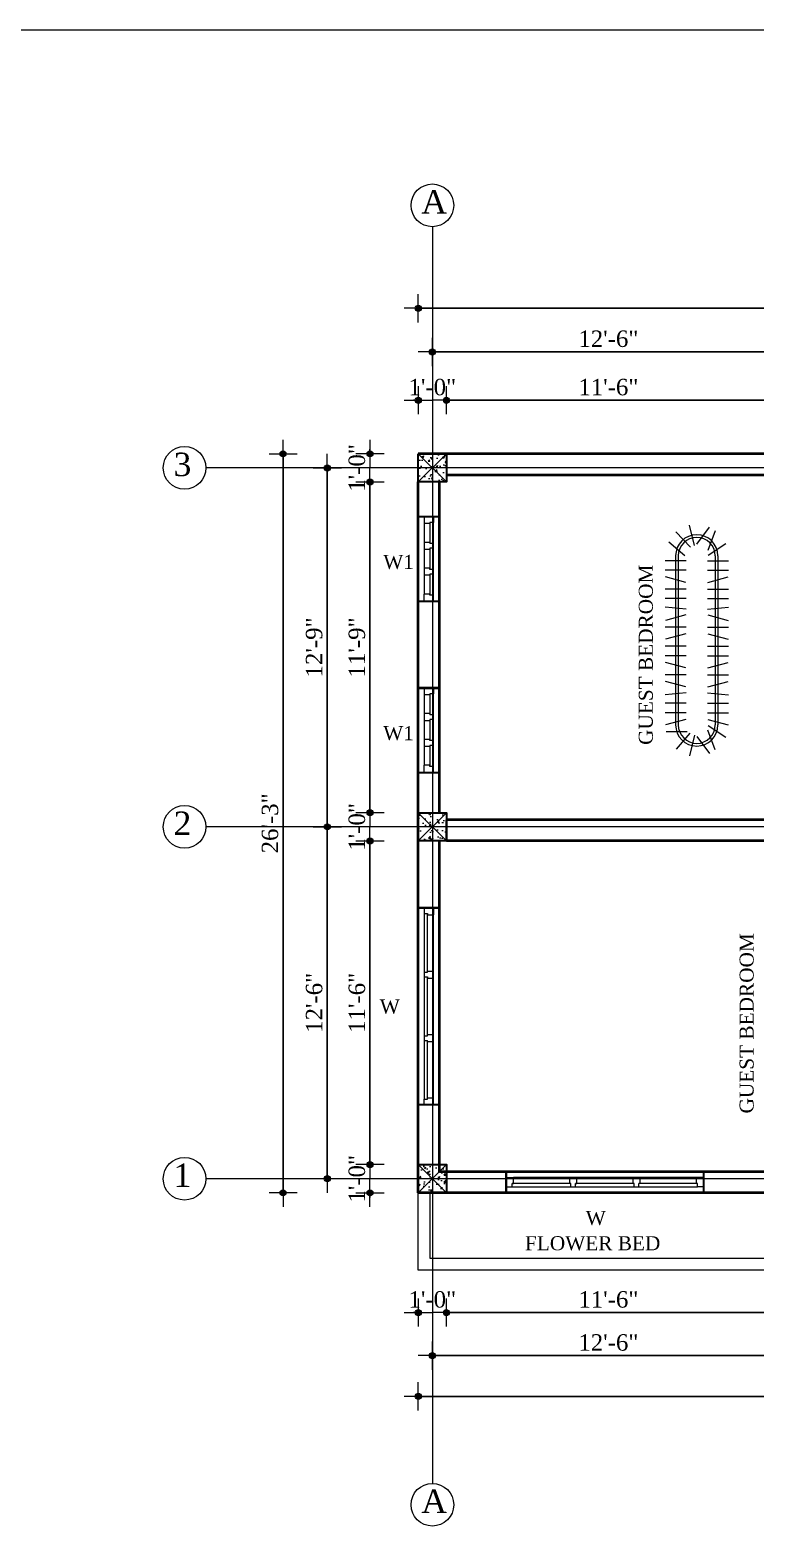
# Model space of a CAD drawing. Header units: inches. Extents: x 897 to 49934, y -34925 to -18564.
# Drawn here: x 8305 to 8613, y -25410 to -24773 of the extents above; entities that cross this region are included whole.
import ezdxf

# ---------------------------------------------------------------- set-up
doc = ezdxf.new("R2010")
doc.units = ezdxf.units.IN
doc.header["$LTSCALE"] = 35
doc.header["$MEASUREMENT"] = 0
doc.header["$PDMODE"] = 34
for name, color, linetype, lineweight in [('SES- Door&Window', 21, 'Continuous', 15), ('SES-DIMENSION', 142, 'Continuous', 13), ('SES-Furniture', 45, 'Continuous', 5), ('SES-HACTH', 8, 'Continuous', 13), ('SES-REBARS', 1, 'Continuous', 40), ('SES-Set Back Line', 2, 'Continuous', 15), ('SES-Staircase', 134, 'Continuous', 13), ('SES-TEXT', 3, 'Continuous', 20), ('SES-Wall Plan', 6, 'Continuous', 30)]:
    doc.layers.add(name, color=color, linetype=linetype, lineweight=lineweight)
doc.styles.add('7 INCH', font='times.ttf', dxfattribs={"height": 7})
doc.styles.add('SES-ARAIL', font='times.ttf', dxfattribs={"height": 6})
doc.dimstyles.new('7 INCH', dxfattribs={"dimscale": 0, "dimtxt": 7, "dimasz": 1, "dimexe": 2, "dimexo": 9, "dimgap": 2, "dimtad": 1, "dimdec": 0, "dimzin": 3, "dimdsep": 46, "dimlunit": 4, "dimtxsty": '7 INCH', "dimblk": 'DIM', "dimcen": 3, "dimdle": 3, "dimse1": 1, "dimse2": 1, "dimclrd": 256, "dimclre": 256, "dimclrt": 7, "dimadec": 1, "dimazin": 2, "dimtfac": 1, "dimtdec": 0, "dimtix": 1, "dimtofl": 0, "dimtmove": 2, "dimatfit": 3, "dimldrblk": 'ARW', "dimfxl": 2, "dimfrac": 2, "dimtolj": 2, "dimtzin": 0, "dimarcsym": 0})

# ---------------------------------------------------------------- blocks, each defined once
blk = doc.blocks.new('c11')
at = {"layer": 'SES-HACTH', "linetype": 'ByBlock'}
h = blk.add_hatch(dxfattribs=at)
h.set_pattern_fill('AR-CONC', color=256)
h.set_pattern_definition([(50, (-20422.33, 19414.4167), (7.1726018, -0.6275213), [0.75, -8.25]), (355, (-20422.33, 19414.417), (-1.3875133, 7.5219213), [0.6, -6.6]), (100.451444, (-20421.732, 19414.3644), (5.7850885, 6.8943999), [0.637402, -7.0114211]), (46.1842, (-20422.33, 19416.417), (10.6724133, -1.6551928), [1.125, -12.375]), (96.635635, (-20421.441, 19416.279), (9.3466195, 9.741186), [0.9561034, -10.5171376]), (351.184164, (-20422.33, 19416.417), (9.3466195, 9.741186), [0.9, -9.9]), (21, (-20421.33, 19415.9167), (5.9690705, -4.0261889), [0.75, -8.25]), (326, (-20421.33, 19415.917), (2.4331533, 7.2515005), [0.6, -6.6]), (71.451445, (-20420.8325, 19415.581), (8.4022238, 3.2253115), [0.6374019, -7.0114211]), (37.5, (-20422.33, 19414.4167), (0.12159855, 3.32893854), [0, -6.52, 0, -6.7, 0, -6.625]), (7.5, (-20422.33, 19414.4167), (2.63069537, 3.9441171), [0, -3.82, 0, -6.37, 0, -2.525]), (327.5, (-20424.56, 19414.4167), (5.33822436, -0.22554872), [0, -2.5, 0, -7.8, 0, -10.35]), (317.5, (-20425.56, 19414.4167), (5.8318617, 1.0010498), [0, -3.25, 0, -5.18, 0, -7.35])])
h.paths.add_polyline_path([(-6, 6), (-6, -6), (6, -6), (6, 6)])
for p, q in [((-6, 6), (6, -6)), ((6, 6), (-6, -6))]:
    blk.add_line(p, q, dxfattribs=at)
at = {"layer": 'SES-Wall Plan', "linetype": 'ByBlock'}
blk.add_lwpolyline([(-6, 6), (6, 6), (6, -6), (-6, -6)], close=True, dxfattribs=at)
blk = doc.blocks.new('6H')
at = {"layer": 'SES- Door&Window'}
for p, q in [((-78, -2.5), (-75.5, -2.5)), ((-75.5, -2.5), (3.5, -2.5)), ((-75.5, -2.5), (-75.5, -4)), ((-75.5, -4), (-75, -4)), ((-50.5, -4), (-75.5, -4)), ((-75, -4), (-75, -6.5)), ((-51, -4), (-51, -6.5)), ((-50.5, -2.5), (-50.5, -4)), ((-48.5, -2.5), (-48.5, -4)), ((-48.5, -4), (-48, -4)), ((-23.5, -4), (-48.5, -4)), ((-48, -4), (-48, -6.5)), ((-24, -4), (-24, -6.5)), ((-23.5, -4), (-24, -4)), ((-23.5, -2.5), (-23.5, -4)), ((-21.5, -2.5), (-21.5, -4)), ((3, -4), (-21.5, -4)), ((-21, -4), (-21, -6.5)), ((3, -4), (3, -6.5)), ((3.5, -4), (3, -4)), ((6, -2.5), (3.5, -2.5)), ((3.5, -2.5), (3.5, -4)), ((-78, -6.5), (-75, -6.5)), ((3, -6.5), (-75, -6.5)), ((6, -6.5), (3, -6.5))]:
    blk.add_line(p, q, dxfattribs=at)
at = {"layer": 'SES-Wall Plan'}
for p, q in [((-78, -9), (-78, 0)), ((-78, -9), (-78, 0)), ((6, -9), (6, 0))]:
    blk.add_line(p, q, dxfattribs=at)
blk.add_lwpolyline([(6, 0), (-78, 0), (-78, -9), (6, -9)], close=True, dxfattribs=at)
blk = doc.blocks.new('DIM')
at = {"layer": 'SES-DIMENSION'}
h = blk.add_hatch(color=256, dxfattribs=at)
h.paths.add_polyline_path([(0, 1.28), (0, 0), (1.28, 0, 0.414214)])
h.paths.add_polyline_path([(1.28, 0), (0, 0), (0, -1.28, 0.414214)])
h.paths.add_polyline_path([(0, 0), (-1.28, 0, 0.414214), (0, -1.28)])
h.paths.add_polyline_path([(0, 1.28, 0.414214), (-1.28, 0), (0, 0)])
for p, q in [((-6, 0), (6, 0)), ((0, 6), (0, -6))]:
    blk.add_line(p, q, dxfattribs=at)
blk.add_circle((0, 0), 1.28, dxfattribs=at)
blk = doc.blocks.new('*D979')
at = {"layer": 'Defpoints', "color": 0, "linetype": 'ByBlock', "transparency": 16777216}
for p in [(8470, -25268), (8482, -25268), (8482, -25319)]:
    blk.add_point(p, dxfattribs=at)
at = {"layer": 'SES-DIMENSION', "linetype": 'ByBlock', "lineweight": -2, "transparency": 16777216}
for p, q in [((8469, -25319), (8468, -25319)), ((8483, -25319), (8484, -25319))]:
    blk.add_line(p, q, dxfattribs=at)
blk.add_blockref('DIM', (8470, -25319), dxfattribs=at)
at = {"layer": 'SES-DIMENSION', "linetype": 'ByBlock', "lineweight": -2, "transparency": 16777216, "rotation": 180}
blk.add_blockref('DIM', (8482, -25319), dxfattribs=at)
at = {"layer": 'SES-DIMENSION', "color": 7, "linetype": 'ByBlock', "transparency": 16777216, "insert": (8476, -25313.44), "char_height": 7, "attachment_point": 5, "style": '7 INCH'}
blk.add_mtext('\\A2;1\'-0"', dxfattribs=at)
blk = doc.blocks.new('ARW')
at = {"layer": 'SES-DIMENSION'}
blk.add_lwpolyline([(10, 0, 0, 6, 0), (0, 0, 0, 0, 0), (10, 0, 0, 0, 0)], format="xyseb", dxfattribs=at)
blk = doc.blocks.new('*D980')
at = {"layer": 'Defpoints', "color": 0, "linetype": 'ByBlock', "transparency": 16777216}
for p in [(8482, -25268), (8620, -25268), (8620, -25319)]:
    blk.add_point(p, dxfattribs=at)
at = {"layer": 'SES-DIMENSION', "linetype": 'ByBlock', "lineweight": -2, "transparency": 16777216}
blk.add_line((8483, -25319), (8619, -25319), dxfattribs=at)
at = {"layer": 'SES-DIMENSION', "linetype": 'ByBlock', "lineweight": -2, "transparency": 16777216, "rotation": 180}
blk.add_blockref('DIM', (8482, -25319), dxfattribs=at)
at = {"layer": 'SES-DIMENSION', "linetype": 'ByBlock', "lineweight": -2, "transparency": 16777216}
blk.add_blockref('DIM', (8620, -25319), dxfattribs=at)
at = {"layer": 'SES-DIMENSION', "color": 7, "linetype": 'ByBlock', "transparency": 16777216, "insert": (8551, -25313.44), "char_height": 7, "attachment_point": 5, "style": '7 INCH'}
blk.add_mtext('\\A2;11\'-6"', dxfattribs=at)
blk = doc.blocks.new('*D986')
at = {"layer": 'Defpoints', "color": 0, "linetype": 'ByBlock', "transparency": 16777216}
for p in [(8476, -25268), (8626, -25268), (8626, -25337.34)]:
    blk.add_point(p, dxfattribs=at)
at = {"layer": 'SES-DIMENSION', "linetype": 'ByBlock', "lineweight": -2, "transparency": 16777216}
blk.add_line((8477, -25337.34), (8625, -25337.34), dxfattribs=at)
at = {"layer": 'SES-DIMENSION', "linetype": 'ByBlock', "lineweight": -2, "transparency": 16777216, "rotation": 180}
blk.add_blockref('DIM', (8476, -25337.34), dxfattribs=at)
at = {"layer": 'SES-DIMENSION', "linetype": 'ByBlock', "lineweight": -2, "transparency": 16777216}
blk.add_blockref('DIM', (8626, -25337.34), dxfattribs=at)
at = {"layer": 'SES-DIMENSION', "color": 7, "linetype": 'ByBlock', "transparency": 16777216, "insert": (8551, -25331.78), "char_height": 7, "attachment_point": 5, "style": '7 INCH'}
blk.add_mtext('\\A2;12\'-6"', dxfattribs=at)
blk = doc.blocks.new('*D989')
at = {"layer": 'Defpoints', "color": 0, "linetype": 'ByBlock', "transparency": 16777216}
for p in [(8470, -25268), (8920, -25268), (8920, -25354.71)]:
    blk.add_point(p, dxfattribs=at)
at = {"layer": 'SES-DIMENSION', "linetype": 'ByBlock', "lineweight": -2, "transparency": 16777216}
blk.add_line((8471, -25354.71), (8919, -25354.71), dxfattribs=at)
at = {"layer": 'SES-DIMENSION', "linetype": 'ByBlock', "lineweight": -2, "transparency": 16777216, "rotation": 180}
blk.add_blockref('DIM', (8470, -25354.71), dxfattribs=at)
at = {"layer": 'SES-DIMENSION', "linetype": 'ByBlock', "lineweight": -2, "transparency": 16777216}
blk.add_blockref('DIM', (8920, -25354.71), dxfattribs=at)
at = {"layer": 'SES-DIMENSION', "color": 7, "linetype": 'ByBlock', "transparency": 16777216, "insert": (8695, -25349.14), "char_height": 7, "attachment_point": 5, "style": '7 INCH'}
blk.add_mtext('\\A2;37\'-6"', dxfattribs=at)
blk = doc.blocks.new('*D990')
at = {"layer": 'Defpoints', "color": 0, "linetype": 'ByBlock', "transparency": 16777216}
for p in [(8449.43, -25256), (8470, -25256), (8470, -25268)]:
    blk.add_point(p, dxfattribs=at)
at = {"layer": 'SES-DIMENSION', "linetype": 'ByBlock', "lineweight": -2, "transparency": 16777216}
for p, q in [((8449.43, -25255), (8449.43, -25254)), ((8449.43, -25269), (8449.43, -25270))]:
    blk.add_line(p, q, dxfattribs=at)
for p, rotation in [((8449.43, -25256), 270), ((8449.43, -25268), 90)]:
    blk.add_blockref('DIM', p, dxfattribs=dict(at, rotation=rotation))
at = {"layer": 'SES-DIMENSION', "color": 7, "linetype": 'ByBlock', "transparency": 16777216, "insert": (8443.87, -25262), "char_height": 7, "attachment_point": 5, "rotation": 90, "style": '7 INCH'}
blk.add_mtext('\\A2;1\'-0"', dxfattribs=at)
blk = doc.blocks.new('*D991')
at = {"layer": 'Defpoints', "color": 0, "linetype": 'ByBlock', "transparency": 16777216}
for p in [(8449.43, -25118.11), (8470, -25118.11), (8470, -25256)]:
    blk.add_point(p, dxfattribs=at)
at = {"layer": 'SES-DIMENSION', "linetype": 'ByBlock', "lineweight": -2, "transparency": 16777216}
blk.add_line((8449.43, -25255), (8449.43, -25119.11), dxfattribs=at)
for p, rotation in [((8449.43, -25118.11), 90), ((8449.43, -25256), 270)]:
    blk.add_blockref('DIM', p, dxfattribs=dict(at, rotation=rotation))
at = {"layer": 'SES-DIMENSION', "color": 7, "linetype": 'ByBlock', "transparency": 16777216, "insert": (8443.87, -25187.06), "char_height": 7, "attachment_point": 5, "rotation": 90, "style": '7 INCH'}
blk.add_mtext('\\A2;11\'-6"', dxfattribs=at)
blk = doc.blocks.new('*D992')
at = {"layer": 'Defpoints', "color": 0, "linetype": 'ByBlock', "transparency": 16777216}
for p in [(8449.43, -25106.11), (8470, -25106.11), (8470, -25118.11)]:
    blk.add_point(p, dxfattribs=at)
at = {"layer": 'SES-DIMENSION', "linetype": 'ByBlock', "lineweight": -2, "transparency": 16777216}
for p, q in [((8449.43, -25105.11), (8449.43, -25104.11)), ((8449.43, -25119.11), (8449.43, -25120.11))]:
    blk.add_line(p, q, dxfattribs=at)
for p, rotation in [((8449.43, -25106.11), 270), ((8449.43, -25118.11), 90)]:
    blk.add_blockref('DIM', p, dxfattribs=dict(at, rotation=rotation))
at = {"layer": 'SES-DIMENSION', "color": 7, "linetype": 'ByBlock', "transparency": 16777216, "insert": (8443.87, -25112.11), "char_height": 7, "attachment_point": 5, "rotation": 90, "style": '7 INCH'}
blk.add_mtext('\\A2;1\'-0"', dxfattribs=at)
blk = doc.blocks.new('*D993')
at = {"layer": 'Defpoints', "color": 0, "linetype": 'ByBlock', "transparency": 16777216}
for p in [(8449.43, -24965.22), (8470, -24965.22), (8470, -25106.11)]:
    blk.add_point(p, dxfattribs=at)
at = {"layer": 'SES-DIMENSION', "linetype": 'ByBlock', "lineweight": -2, "transparency": 16777216}
blk.add_line((8449.43, -25105.11), (8449.43, -24966.22), dxfattribs=at)
for p, rotation in [((8449.43, -24965.22), 90), ((8449.43, -25106.11), 270)]:
    blk.add_blockref('DIM', p, dxfattribs=dict(at, rotation=rotation))
at = {"layer": 'SES-DIMENSION', "color": 7, "linetype": 'ByBlock', "transparency": 16777216, "insert": (8443.86, -25035.67), "char_height": 7, "attachment_point": 5, "rotation": 90, "style": '7 INCH'}
blk.add_mtext('\\A2;11\'-9"', dxfattribs=at)
blk = doc.blocks.new('*D994')
at = {"layer": 'Defpoints', "color": 0, "linetype": 'ByBlock', "transparency": 16777216}
for p in [(8449.43, -24953.22), (8470, -24953.22), (8470, -24965.22)]:
    blk.add_point(p, dxfattribs=at)
at = {"layer": 'SES-DIMENSION', "linetype": 'ByBlock', "lineweight": -2, "transparency": 16777216}
for p, q in [((8449.43, -24952.22), (8449.43, -24951.22)), ((8449.43, -24966.22), (8449.43, -24967.22))]:
    blk.add_line(p, q, dxfattribs=at)
for p, rotation in [((8449.43, -24953.22), 270), ((8449.43, -24965.22), 90)]:
    blk.add_blockref('DIM', p, dxfattribs=dict(at, rotation=rotation))
at = {"layer": 'SES-DIMENSION', "color": 7, "linetype": 'ByBlock', "transparency": 16777216, "insert": (8443.87, -24959.22), "char_height": 7, "attachment_point": 5, "rotation": 90, "style": '7 INCH'}
blk.add_mtext('\\A2;1\'-0"', dxfattribs=at)
blk = doc.blocks.new('*D995')
at = {"layer": 'Defpoints', "color": 0, "linetype": 'ByBlock', "transparency": 16777216}
for p in [(8431.23, -25112.11), (8470, -25112.11), (8470, -25262)]:
    blk.add_point(p, dxfattribs=at)
at = {"layer": 'SES-DIMENSION', "linetype": 'ByBlock', "lineweight": -2, "transparency": 16777216}
blk.add_line((8431.23, -25261), (8431.23, -25113.11), dxfattribs=at)
for p, rotation in [((8431.23, -25112.11), 90), ((8431.23, -25262), 270)]:
    blk.add_blockref('DIM', p, dxfattribs=dict(at, rotation=rotation))
at = {"layer": 'SES-DIMENSION', "color": 7, "linetype": 'ByBlock', "transparency": 16777216, "insert": (8425.67, -25187.06), "char_height": 7, "attachment_point": 5, "rotation": 90, "style": '7 INCH'}
blk.add_mtext('\\A2;12\'-6"', dxfattribs=at)
blk = doc.blocks.new('*D996')
at = {"layer": 'Defpoints', "color": 0, "linetype": 'ByBlock', "transparency": 16777216}
for p in [(8431.23, -24959.22), (8470, -24959.22), (8470, -25112.11)]:
    blk.add_point(p, dxfattribs=at)
at = {"layer": 'SES-DIMENSION', "linetype": 'ByBlock', "lineweight": -2, "transparency": 16777216}
blk.add_line((8431.23, -25111.11), (8431.23, -24960.22), dxfattribs=at)
for p, rotation in [((8431.23, -24959.22), 90), ((8431.23, -25112.11), 270)]:
    blk.add_blockref('DIM', p, dxfattribs=dict(at, rotation=rotation))
at = {"layer": 'SES-DIMENSION', "color": 7, "linetype": 'ByBlock', "transparency": 16777216, "insert": (8425.66, -25035.67), "char_height": 7, "attachment_point": 5, "rotation": 90, "style": '7 INCH'}
blk.add_mtext('\\A2;12\'-9"', dxfattribs=at)
blk = doc.blocks.new('*D997')
at = {"layer": 'Defpoints', "color": 0, "linetype": 'ByBlock', "transparency": 16777216}
for p in [(8412.41, -24953.22), (8470, -24953.22), (8470, -25268)]:
    blk.add_point(p, dxfattribs=at)
at = {"layer": 'SES-DIMENSION', "linetype": 'ByBlock', "lineweight": -2, "transparency": 16777216}
blk.add_line((8412.41, -25267), (8412.41, -24954.22), dxfattribs=at)
for p, rotation in [((8412.41, -24953.22), 90), ((8412.41, -25268), 270)]:
    blk.add_blockref('DIM', p, dxfattribs=dict(at, rotation=rotation))
at = {"layer": 'SES-DIMENSION', "color": 7, "linetype": 'ByBlock', "transparency": 16777216, "insert": (8406.85, -25110.61), "char_height": 7, "attachment_point": 5, "rotation": 90, "style": '7 INCH'}
blk.add_mtext('\\A2;26\'-3"', dxfattribs=at)
blk = doc.blocks.new('*D998')
at = {"layer": 'Defpoints', "color": 0, "linetype": 'ByBlock', "transparency": 16777216}
for p in [(8482, -24930.4), (8470, -24953.22), (8482, -24953.22)]:
    blk.add_point(p, dxfattribs=at)
at = {"layer": 'SES-DIMENSION', "linetype": 'ByBlock', "lineweight": -2, "transparency": 16777216}
for p, q in [((8469, -24930.4), (8468, -24930.4)), ((8483, -24930.4), (8484, -24930.4))]:
    blk.add_line(p, q, dxfattribs=at)
blk.add_blockref('DIM', (8470, -24930.4), dxfattribs=at)
at = {"layer": 'SES-DIMENSION', "linetype": 'ByBlock', "lineweight": -2, "transparency": 16777216, "rotation": 180}
blk.add_blockref('DIM', (8482, -24930.4), dxfattribs=at)
at = {"layer": 'SES-DIMENSION', "color": 7, "linetype": 'ByBlock', "transparency": 16777216, "insert": (8476, -24924.84), "char_height": 7, "attachment_point": 5, "style": '7 INCH'}
blk.add_mtext('\\A2;1\'-0"', dxfattribs=at)
blk = doc.blocks.new('*D999')
at = {"layer": 'Defpoints', "color": 0, "linetype": 'ByBlock', "transparency": 16777216}
for p in [(8620, -24930.4), (8482, -24953.22), (8620, -24953.22)]:
    blk.add_point(p, dxfattribs=at)
at = {"layer": 'SES-DIMENSION', "linetype": 'ByBlock', "lineweight": -2, "transparency": 16777216}
blk.add_line((8483, -24930.4), (8619, -24930.4), dxfattribs=at)
at = {"layer": 'SES-DIMENSION', "linetype": 'ByBlock', "lineweight": -2, "transparency": 16777216, "rotation": 180}
blk.add_blockref('DIM', (8482, -24930.4), dxfattribs=at)
at = {"layer": 'SES-DIMENSION', "linetype": 'ByBlock', "lineweight": -2, "transparency": 16777216}
blk.add_blockref('DIM', (8620, -24930.4), dxfattribs=at)
at = {"layer": 'SES-DIMENSION', "color": 7, "linetype": 'ByBlock', "transparency": 16777216, "insert": (8551, -24924.84), "char_height": 7, "attachment_point": 5, "style": '7 INCH'}
blk.add_mtext('\\A2;11\'-6"', dxfattribs=at)
blk = doc.blocks.new('*D1005')
at = {"layer": 'Defpoints', "color": 0, "linetype": 'ByBlock', "transparency": 16777216}
for p in [(8626, -24909.82), (8476, -24953.22), (8626, -24953.22)]:
    blk.add_point(p, dxfattribs=at)
at = {"layer": 'SES-DIMENSION', "linetype": 'ByBlock', "lineweight": -2, "transparency": 16777216}
blk.add_line((8477, -24909.82), (8625, -24909.82), dxfattribs=at)
at = {"layer": 'SES-DIMENSION', "linetype": 'ByBlock', "lineweight": -2, "transparency": 16777216, "rotation": 180}
blk.add_blockref('DIM', (8476, -24909.82), dxfattribs=at)
at = {"layer": 'SES-DIMENSION', "linetype": 'ByBlock', "lineweight": -2, "transparency": 16777216}
blk.add_blockref('DIM', (8626, -24909.82), dxfattribs=at)
at = {"layer": 'SES-DIMENSION', "color": 7, "linetype": 'ByBlock', "transparency": 16777216, "insert": (8551, -24904.25), "char_height": 7, "attachment_point": 5, "style": '7 INCH'}
blk.add_mtext('\\A2;12\'-6"', dxfattribs=at)
blk = doc.blocks.new('*D1008')
at = {"layer": 'Defpoints', "color": 0, "linetype": 'ByBlock', "transparency": 16777216}
for p in [(8920, -24891.25), (8470, -24953.22), (8920, -24953.22)]:
    blk.add_point(p, dxfattribs=at)
at = {"layer": 'SES-DIMENSION', "linetype": 'ByBlock', "lineweight": -2, "transparency": 16777216}
blk.add_line((8471, -24891.25), (8919, -24891.25), dxfattribs=at)
at = {"layer": 'SES-DIMENSION', "linetype": 'ByBlock', "lineweight": -2, "transparency": 16777216, "rotation": 180}
blk.add_blockref('DIM', (8470, -24891.25), dxfattribs=at)
at = {"layer": 'SES-DIMENSION', "linetype": 'ByBlock', "lineweight": -2, "transparency": 16777216}
blk.add_blockref('DIM', (8920, -24891.25), dxfattribs=at)
at = {"layer": 'SES-DIMENSION', "color": 7, "linetype": 'ByBlock', "transparency": 16777216, "insert": (8695, -24885.68), "char_height": 7, "attachment_point": 5, "style": '7 INCH'}
blk.add_mtext('\\A2;37\'-6"', dxfattribs=at)
blk = doc.blocks.new('w11')
at = {"layer": 'SES- Door&Window'}
for p, q in [((20350.03, -19817.65), (20353.03, -19817.65)), ((20383.03, -19817.65), (20353.03, -19817.65)), ((20353.03, -19820.15), (20353.03, -19817.65)), ((20361.03, -19820.15), (20361.03, -19817.65)), ((20364.03, -19820.15), (20364.03, -19817.65)), ((20372.03, -19820.15), (20372.03, -19817.65)), ((20375.03, -19820.15), (20375.03, -19817.65)), ((20386.03, -19817.65), (20383.03, -19817.65)), ((20383.03, -19820.15), (20383.03, -19817.65)), ((20350.03, -19821.65), (20352.53, -19821.65)), ((20352.53, -19821.65), (20352.53, -19820.15)), ((20352.53, -19820.15), (20353.03, -19820.15)), ((20361.53, -19820.15), (20352.53, -19820.15)), ((20352.53, -19821.65), (20383.53, -19821.65)), ((20361.53, -19821.65), (20361.53, -19820.15)), ((20363.53, -19821.65), (20363.53, -19820.15)), ((20363.53, -19820.15), (20364.03, -19820.15)), ((20372.53, -19820.15), (20363.53, -19820.15)), ((20372.53, -19820.15), (20372.03, -19820.15)), ((20372.53, -19821.65), (20372.53, -19820.15)), ((20383.03, -19820.15), (20374.53, -19820.15)), ((20374.53, -19821.65), (20374.53, -19820.15)), ((20383.53, -19820.15), (20383.03, -19820.15)), ((20383.53, -19821.65), (20383.53, -19820.15)), ((20386.03, -19821.65), (20383.53, -19821.65))]:
    blk.add_line(p, q, dxfattribs=at)
at = {"layer": 'SES-Wall Plan'}
for p, q in [((20386.03, -19815.15), (20350.03, -19815.15)), ((20350.03, -19815.15), (20350.03, -19824.15)), ((20350.03, -19815.15), (20350.03, -19824.15)), ((20386.03, -19815.15), (20386.03, -19824.15)), ((20386.03, -19824.15), (20350.03, -19824.15))]:
    blk.add_line(p, q, dxfattribs=at)
blk = doc.blocks.new('RACK-LARGA-01')
at = {"layer": 'SES-Furniture'}
for p, q in [((-0.35, 4.074), (-0.207, 3.7)), ((-0.001, 3.821), (-0.241, 4.141)), ((0.046, 3.795), (0.139, 4.184)), ((0.382, 4.062), (0.128, 3.754)), ((-0.213, 3.614), (-0.549, 3.831)), ((0.179, 3.729), (0.579, 3.729)), ((-0.207, 3.497), (-0.593, 3.601)), ((-0.4, 0.4), (-0.4, 3.6)), ((-0.35, 0.4), (-0.35, 3.6)), ((0.207, 3.497), (0.593, 3.601)), ((0.35, 0.4), (0.35, 3.6)), ((0.4, 0.4), (0.4, 3.6)), ((-0.2, 3.369), (-0.6, 3.369)), ((-0.2, 3.19), (-0.6, 3.19)), ((0.2, 3.369), (0.6, 3.369)), ((0.2, 3.19), (0.6, 3.19)), ((-0.201, 2.993), (-0.599, 3.028)), ((-0.207, 2.882), (-0.593, 2.779)), ((0.201, 2.993), (0.599, 3.028)), ((0.207, 2.882), (0.593, 2.779)), ((-0.2, 2.651), (-0.6, 2.651)), ((0.2, 2.651), (0.6, 2.651)), ((-0.2, 2.292), (-0.6, 2.292)), ((-0.207, 2.523), (-0.593, 2.42)), ((0.2, 2.292), (0.6, 2.292)), ((0.207, 2.523), (0.593, 2.42)), ((-0.2, 2.108), (-0.6, 2.108)), ((0.2, 2.108), (0.6, 2.108)), ((-0.2, 1.749), (-0.6, 1.749)), ((-0.207, 1.877), (-0.593, 1.98)), ((0.2, 1.749), (0.6, 1.749)), ((0.207, 1.877), (0.593, 1.98)), ((-0.207, 1.518), (-0.593, 1.621)), ((0.207, 1.518), (0.593, 1.621)), ((-0.2, 1.21), (-0.6, 1.21)), ((-0.201, 1.407), (-0.599, 1.372)), ((0.2, 1.21), (0.6, 1.21)), ((0.201, 1.407), (0.599, 1.372)), ((-0.2, 1.031), (-0.6, 1.031)), ((-0.207, 0.903), (-0.593, 0.799)), ((0.2, 1.031), (0.6, 1.031)), ((0.207, 0.903), (0.593, 0.799)), ((-0.2, 0.671), (-0.6, 0.671)), ((0.2, 0.671), (0.6, 0.671)), ((-0.2, 0.492), (-0.6, 0.492)), ((-0.213, 0.386), (-0.549, 0.169)), ((-0.35, -0.074), (-0.207, 0.3)), ((0.2, 0.492), (0.6, 0.492)), ((0.226, 0.401), (0.531, 0.142)), ((-0.001, 0.179), (-0.241, -0.141)), ((0.046, 0.205), (0.139, -0.184)), ((0.394, -0.052), (0.116, 0.235))]:
    blk.add_line(p, q, dxfattribs=at)
for centre, radius, start, end in [((0, 3.6), 0.4, 0, 180), ((0, 3.6), 0.35, 0, 180), ((0, 0.4), 0.4, 180, 0), ((0, 0.4), 0.35, 180, 0)]:
    blk.add_arc(centre, radius, start, end, dxfattribs=at)
blk = doc.blocks.new('sdfhdfgb')
at = {"layer": 'SES-DIMENSION'}
blk.add_line((7509.31, -24772.66), (10873.31, -24772.66), dxfattribs=at)

msp = doc.modelspace()

# ---------------------------------------------------------------- linework, layer by layer
at = {"layer": 'SES-DIMENSION'}
for centre in [(8476, -24847.38), (8370.45, -24959.22), (8370.45, -25112.11), (8370.45, -25262), (8476, -25400.85)]:
    msp.add_circle(centre, 9.09, dxfattribs=at)
at = {"layer": 'SES-REBARS', "color": 6, "linetype": 'ByBlock'}
for p, q in [((8470, -25268), (8470, -24965.22)), ((8470, -25052.89), (8479, -25052.89)), ((8620, -25109.11), (8482, -25109.11)), ((8620, -25118.11), (8482, -25118.11)), ((8620, -25259), (8479, -25259)), ((8620, -25268), (8470, -25268))]:
    msp.add_line(p, q, dxfattribs=at)
for points in [[(8920, -24953.22), (8470, -24953.22)], [(8479, -25030.67), (8479, -24965.22)], [(8482, -24962.22), (8620, -24962.22)], [(8479, -25106.11), (8479, -25030.67)], [(8479, -25259), (8479, -25118.11)]]:
    msp.add_lwpolyline(points, dxfattribs=at)
at = {"layer": 'SES-Set Back Line'}
for p, q in [((8476, -24856.47), (8476, -25391.76)), ((9050.67, -24959.22), (8379.54, -24959.22)), ((9050.67, -25112.11), (8379.54, -25112.11)), ((9050.67, -25262), (8379.54, -25262))]:
    msp.add_line(p, q, dxfattribs=at)
at = {"layer": 'SES-Staircase', "linetype": 'ByBlock'}
for points in [[(8620, -25301), (8470, -25301), (8470, -25268)], [(8620, -25296), (8475, -25296), (8475, -25268)]]:
    msp.add_lwpolyline(points, dxfattribs=at)
at = {"layer": 'SES-Wall Plan', "linetype": 'ByBlock'}
msp.add_line((8482, -25118.11), (8482, -25109.11), dxfattribs=at)

# ---------------------------------------------------------------- block references
at = {"layer": 'SES-DIMENSION'}
msp.add_blockref('sdfhdfgb', (0, 0), dxfattribs=at)
at = {"layer": 'SES-DIMENSION', "linetype": 'ByBlock', "rotation": 90}
for p in [(-11345.16, -45365.98), (-11345.16, -45438.92)]:
    msp.add_blockref('w11', p, dxfattribs=at)
at = {"layer": 'SES-Furniture', "xscale": 22.5, "yscale": 22.5, "zscale": 22.5, "rotation": 180}
msp.add_blockref('RACK-LARGA-01', (8588.64, -24987.68), dxfattribs=at)
at = {"layer": 'SES-HACTH', "ltscale": 2, "xscale": -1}
for p, rotation in [((8470, -25224.56), 90), ((8585.5, -25268), 180)]:
    msp.add_blockref('6H', p, dxfattribs=dict(at, rotation=rotation))
at = {"layer": 'SES-REBARS', "linetype": 'ByBlock'}
for p in [(8476, -24959.22), (8476, -25112.11), (8476, -25262)]:
    msp.add_blockref('c11', p, dxfattribs=at)

# ---------------------------------------------------------------- texts
at = {"layer": 'SES-TEXT', "ltscale": 2, "style": 'SES-ARAIL'}
for s, height, p in [('A', 10, (8471.32, -24850.86)), ('3', 10, (8365.77, -24962.71)), ('W1', 6, (8455.06, -25002.25)), ('W1', 6, (8455.06, -25075.19)), ('2', 10, (8365.77, -25115.6)), ('W', 6, (8453.6, -25191.63)), ('1', 10, (8365.77, -25265.49)), ('W', 6, (8541.34, -25281.69)), ('FLOWER BED', 6, (8515.47, -25292.46)), ('A', 10, (8471.32, -25404.33))]:
    msp.add_text(s, height=height, dxfattribs=at).set_placement(p)
for p in [(8569.92, -25077.2), (8612.87, -25234.19)]:
    msp.add_text('GUEST BEDROOM', height=6, rotation=90, dxfattribs=at).set_placement(p)

# ---------------------------------------------------------------- dimensions: what is measured, and where the dimension line sits
at = {"layer": 'SES-DIMENSION', "linetype": 'ByBlock'}
for base, p1, p2, picture, middle in [((8920, -24891.25), (8470, -24953.22), (8920, -24953.22), '*D1008', (8695, -24885.68)), ((8626, -24909.82), (8476, -24953.22), (8626, -24953.22), '*D1005', (8551, -24904.25)), ((8482, -24930.4), (8470, -24953.22), (8482, -24953.22), '*D998', (8476, -24924.84)), ((8620, -24930.4), (8482, -24953.22), (8620, -24953.22), '*D999', (8551, -24924.84)), ((8482, -25319), (8470, -25268), (8482, -25268), '*D979', (8476, -25313.44)), ((8920, -25354.71), (8470, -25268), (8920, -25268), '*D989', (8695, -25349.14)), ((8626, -25337.34), (8476, -25268), (8626, -25268), '*D986', (8551, -25331.78)), ((8620, -25319), (8482, -25268), (8620, -25268), '*D980', (8551, -25313.44))]:
    dim = msp.add_linear_dim(base=base, p1=p1, p2=p2, dimstyle='7 INCH', override={"dimscale": 1}, dxfattribs=at)
    dim.commit()
    dim.dimension.update_dxf_attribs({"geometry": picture, "text_midpoint": middle})
for base, p1, p2, picture, middle in [((8412.41, -24953.22), (8470, -25268), (8470, -24953.22), '*D997', (8406.85, -25110.61)), ((8449.43, -24953.22), (8470, -24965.22), (8470, -24953.22), '*D994', (8443.87, -24959.22)), ((8431.23, -24959.22), (8470, -25112.11), (8470, -24959.22), '*D996', (8425.66, -25035.67)), ((8449.43, -24965.22), (8470, -25106.11), (8470, -24965.22), '*D993', (8443.86, -25035.67)), ((8449.43, -25106.11), (8470, -25118.11), (8470, -25106.11), '*D992', (8443.87, -25112.11)), ((8431.23, -25112.11), (8470, -25262), (8470, -25112.11), '*D995', (8425.67, -25187.06)), ((8449.43, -25118.11), (8470, -25256), (8470, -25118.11), '*D991', (8443.87, -25187.06)), ((8449.43, -25256), (8470, -25268), (8470, -25256), '*D990', (8443.87, -25262))]:
    dim = msp.add_linear_dim(base=base, p1=p1, p2=p2, angle=90, dimstyle='7 INCH', override={"dimscale": 1}, dxfattribs=at)
    dim.commit()
    dim.dimension.update_dxf_attribs({"geometry": picture, "text_midpoint": middle})

doc.saveas('drawing.dxf')
